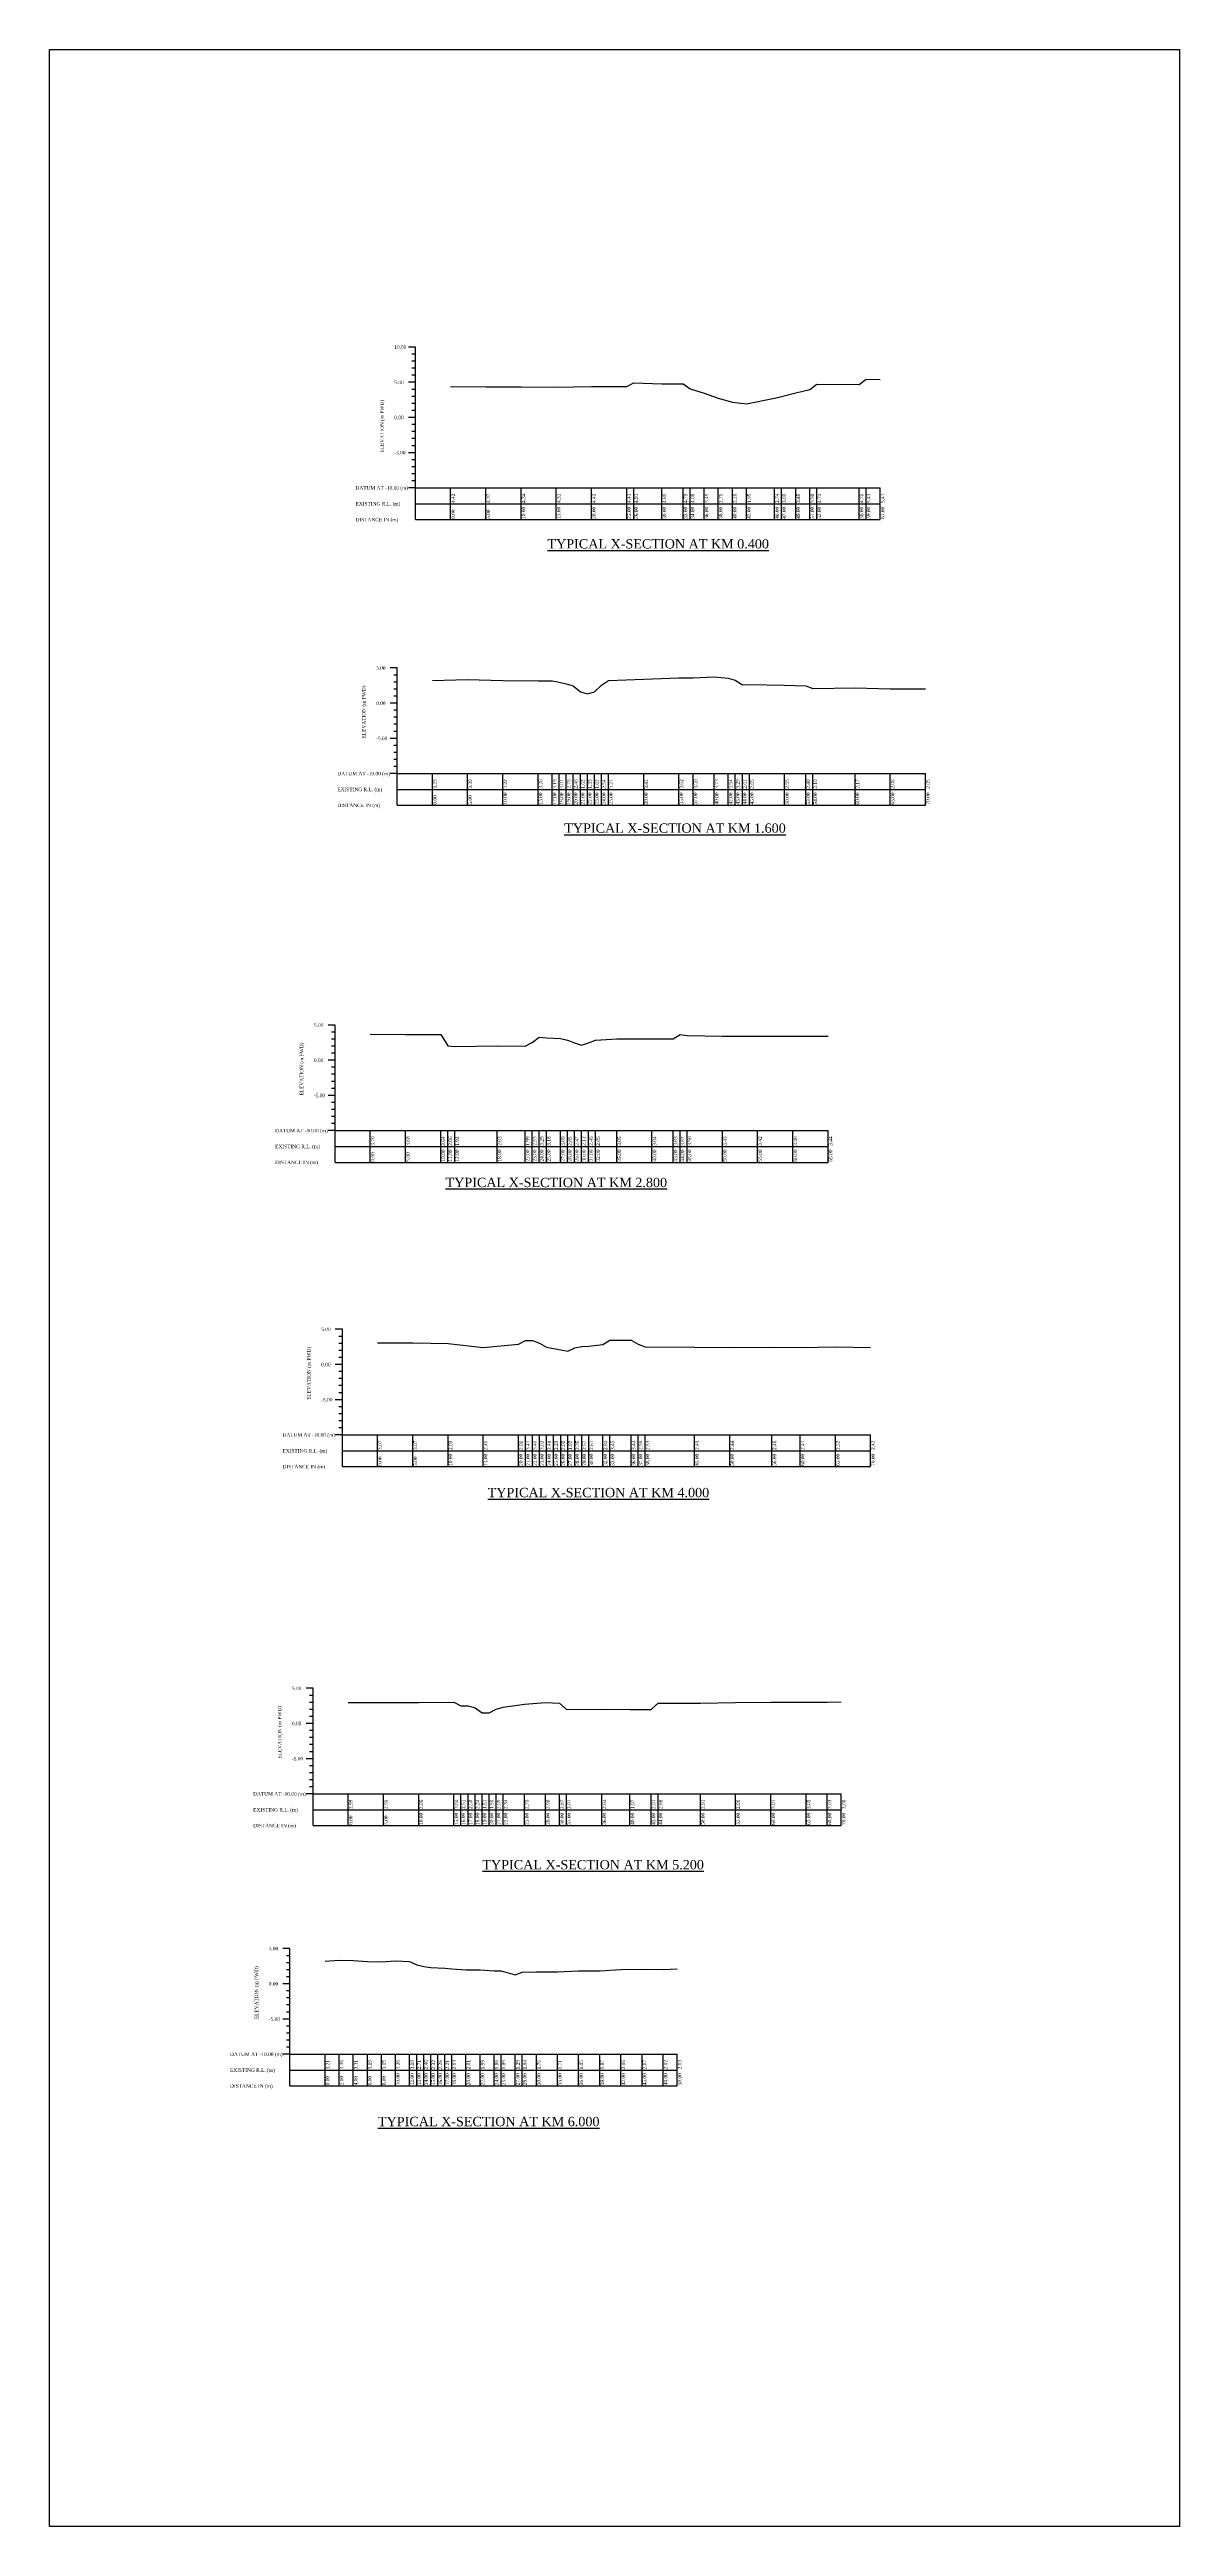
# Model space of a CAD drawing. Header units: metres. Extents: x -148477 to 168932, y -55673 to -2736.
# Drawn here: x -63017.7 to -62857.3, y -21478.9 to -21127.2 of the extents above; entities that cross this region are included whole.
import ezdxf

# ---------------------------------------------------------------- set-up
doc = ezdxf.new("R2010")
doc.units = ezdxf.units.M
doc.styles.add('liza', font='times.ttf', dxfattribs={"height": 2})
doc.styles.get("Standard").update_dxf_attribs({"font": 'times.ttf'})

msp = doc.modelspace()

# ---------------------------------------------------------------- linework, layer by layer
at = {"color": 6, "linetype": 'Continuous', "lineweight": -3, "ltscale": 0.5}
for p, q in [((-62965.7859, -21169.4219), (-62966.7859, -21169.4219)), ((-62965.7859, -21170.4219), (-62966.2859, -21170.4219)), ((-62965.7859, -21193.9219), (-62965.7859, -21169.4219)), ((-62965.7859, -21171.4219), (-62966.2859, -21171.4219)), ((-62965.7859, -21172.4219), (-62966.2859, -21172.4219)), ((-62965.7859, -21173.4219), (-62966.2859, -21173.4219)), ((-62965.7859, -21174.4219), (-62966.7859, -21174.4219)), ((-62965.7859, -21175.4219), (-62966.2859, -21175.4219)), ((-62965.7859, -21176.4219), (-62966.2859, -21176.4219)), ((-62965.7859, -21177.4219), (-62966.2859, -21177.4219)), ((-62965.7859, -21179.4219), (-62966.7859, -21179.4219)), ((-62965.7859, -21178.4219), (-62966.2859, -21178.4219)), ((-62965.7859, -21180.4219), (-62966.2859, -21180.4219)), ((-62965.7859, -21184.4219), (-62966.7859, -21184.4219)), ((-62965.7859, -21181.4219), (-62966.2859, -21181.4219)), ((-62965.7859, -21182.4219), (-62966.2859, -21182.4219)), ((-62965.7859, -21183.4219), (-62966.2859, -21183.4219)), ((-62965.7859, -21185.4219), (-62966.2859, -21185.4219)), ((-62965.7859, -21186.4219), (-62966.2859, -21186.4219)), ((-62965.7859, -21187.4219), (-62966.2859, -21187.4219)), ((-62965.7859, -21189.4219), (-62966.7859, -21189.4219)), ((-62965.7859, -21188.4219), (-62966.2859, -21188.4219)), ((-62965.7859, -21189.4219), (-62899.7859, -21189.4219)), ((-62960.7859, -21193.9219), (-62960.7859, -21189.4219)), ((-62955.7859, -21193.9219), (-62955.7859, -21189.4219)), ((-62950.7859, -21193.9219), (-62950.7859, -21189.4219)), ((-62945.7859, -21193.9219), (-62945.7859, -21189.4219)), ((-62940.7859, -21193.9219), (-62940.7859, -21189.4219)), ((-62935.7859, -21193.9219), (-62935.7859, -21189.4219)), ((-62934.7859, -21193.9219), (-62934.7859, -21189.4219)), ((-62930.7859, -21193.9219), (-62930.7859, -21189.4219)), ((-62927.7859, -21193.9219), (-62927.7859, -21189.4219)), ((-62926.7859, -21193.9219), (-62926.7859, -21189.4219)), ((-62924.7859, -21193.9219), (-62924.7859, -21189.4219)), ((-62922.7859, -21193.9219), (-62922.7859, -21189.4219)), ((-62920.7859, -21193.9219), (-62920.7859, -21189.4219)), ((-62918.7859, -21193.9219), (-62918.7859, -21189.4219)), ((-62914.7859, -21193.9219), (-62914.7859, -21189.4219)), ((-62913.7859, -21193.9219), (-62913.7859, -21189.4219)), ((-62911.7859, -21193.9219), (-62911.7859, -21189.4219)), ((-62909.7859, -21193.9219), (-62909.7859, -21189.4219)), ((-62908.7859, -21193.9219), (-62908.7859, -21189.4219)), ((-62902.7859, -21193.9219), (-62902.7859, -21189.4219)), ((-62901.7859, -21193.9219), (-62901.7859, -21189.4219)), ((-62899.7859, -21193.9219), (-62899.7859, -21189.4219)), ((-62965.7859, -21191.6719), (-62899.7859, -21191.6719)), ((-62965.7859, -21193.9219), (-62899.7859, -21193.9219)), ((-62968.3684, -21214.9967), (-62969.3684, -21214.9967)), ((-62968.3684, -21215.9967), (-62968.8684, -21215.9967)), ((-62968.3684, -21234.4967), (-62968.3684, -21214.9967)), ((-62968.3684, -21216.9967), (-62968.8684, -21216.9967)), ((-62968.3684, -21217.9967), (-62968.8684, -21217.9967)), ((-62968.3684, -21218.9967), (-62968.8684, -21218.9967)), ((-62968.3684, -21219.9967), (-62969.3684, -21219.9967)), ((-62968.3684, -21220.9967), (-62968.8684, -21220.9967)), ((-62968.3684, -21221.9967), (-62968.8684, -21221.9967)), ((-62968.3684, -21222.9967), (-62968.8684, -21222.9967)), ((-62968.3684, -21224.9967), (-62969.3684, -21224.9967)), ((-62968.3684, -21223.9967), (-62968.8684, -21223.9967)), ((-62968.3684, -21225.9967), (-62968.8684, -21225.9967)), ((-62968.3684, -21229.9967), (-62969.3684, -21229.9967)), ((-62968.3684, -21226.9967), (-62968.8684, -21226.9967)), ((-62968.3684, -21227.9967), (-62968.8684, -21227.9967)), ((-62968.3684, -21228.9967), (-62968.8684, -21228.9967)), ((-62968.3684, -21229.9967), (-62893.3684, -21229.9967)), ((-62963.3684, -21234.4967), (-62963.3684, -21229.9967)), ((-62958.3684, -21234.4967), (-62958.3684, -21229.9967)), ((-62953.3684, -21234.4967), (-62953.3684, -21229.9967)), ((-62948.3684, -21234.4967), (-62948.3684, -21229.9967)), ((-62946.3684, -21234.4967), (-62946.3684, -21229.9967)), ((-62945.3684, -21234.4967), (-62945.3684, -21229.9967)), ((-62944.3684, -21234.4967), (-62944.3684, -21229.9967)), ((-62943.3684, -21234.4967), (-62943.3684, -21229.9967)), ((-62942.3684, -21234.4967), (-62942.3684, -21229.9967)), ((-62941.3684, -21234.4967), (-62941.3684, -21229.9967)), ((-62940.3684, -21234.4967), (-62940.3684, -21229.9967)), ((-62939.3684, -21234.4967), (-62939.3684, -21229.9967)), ((-62938.3684, -21234.4967), (-62938.3684, -21229.9967)), ((-62933.3684, -21234.4967), (-62933.3684, -21229.9967)), ((-62928.3684, -21234.4967), (-62928.3684, -21229.9967)), ((-62926.3684, -21234.4967), (-62926.3684, -21229.9967)), ((-62923.3684, -21234.4967), (-62923.3684, -21229.9967)), ((-62921.3684, -21234.4967), (-62921.3684, -21229.9967)), ((-62920.3684, -21234.4967), (-62920.3684, -21229.9967)), ((-62919.3684, -21234.4967), (-62919.3684, -21229.9967)), ((-62918.3684, -21234.4967), (-62918.3684, -21229.9967)), ((-62913.3684, -21234.4967), (-62913.3684, -21229.9967)), ((-62910.3684, -21234.4967), (-62910.3684, -21229.9967)), ((-62909.3684, -21234.4967), (-62909.3684, -21229.9967)), ((-62903.3684, -21234.4967), (-62903.3684, -21229.9967)), ((-62898.3684, -21234.4967), (-62898.3684, -21229.9967)), ((-62893.3684, -21234.4967), (-62893.3684, -21229.9967)), ((-62968.3684, -21232.2467), (-62893.3684, -21232.2467)), ((-62968.3684, -21234.4967), (-62893.3684, -21234.4967)), ((-62977.1963, -21265.7063), (-62978.1963, -21265.7063)), ((-62977.1963, -21266.7063), (-62977.6963, -21266.7063)), ((-62977.1963, -21267.7063), (-62977.6963, -21267.7063)), ((-62977.1963, -21268.7063), (-62977.6963, -21268.7063)), ((-62977.1963, -21285.2063), (-62977.1963, -21265.7063)), ((-62977.1963, -21270.7063), (-62978.1963, -21270.7063)), ((-62977.1963, -21269.7063), (-62977.6963, -21269.7063)), ((-62977.1963, -21271.7063), (-62977.6963, -21271.7063)), ((-62977.1963, -21275.7063), (-62978.1963, -21275.7063)), ((-62977.1963, -21272.7063), (-62977.6963, -21272.7063)), ((-62977.1963, -21273.7063), (-62977.6963, -21273.7063)), ((-62977.1963, -21274.7063), (-62977.6963, -21274.7063)), ((-62977.1963, -21276.7063), (-62977.6963, -21276.7063)), ((-62977.1963, -21277.7063), (-62977.6963, -21277.7063)), ((-62977.1963, -21278.7063), (-62977.6963, -21278.7063)), ((-62977.1963, -21280.7063), (-62978.1963, -21280.7063)), ((-62977.1963, -21279.7063), (-62977.6963, -21279.7063)), ((-62977.1963, -21280.7063), (-62907.1963, -21280.7063)), ((-62977.1963, -21282.9563), (-62907.1963, -21282.9563)), ((-62972.1963, -21285.2063), (-62972.1963, -21280.7063)), ((-62967.1963, -21285.2063), (-62967.1963, -21280.7063)), ((-62962.1963, -21285.2063), (-62962.1963, -21280.7063)), ((-62961.1963, -21285.2063), (-62961.1963, -21280.7063)), ((-62960.1963, -21285.2063), (-62960.1963, -21280.7063)), ((-62954.1963, -21285.2063), (-62954.1963, -21280.7063)), ((-62950.1963, -21285.2063), (-62950.1963, -21280.7063)), ((-62949.1963, -21285.2063), (-62949.1963, -21280.7063)), ((-62948.1963, -21285.2063), (-62948.1963, -21280.7063)), ((-62947.1963, -21285.2063), (-62947.1963, -21280.7063)), ((-62945.1963, -21285.2063), (-62945.1963, -21280.7063)), ((-62944.1963, -21285.2063), (-62944.1963, -21280.7063)), ((-62943.1963, -21285.2063), (-62943.1963, -21280.7063)), ((-62942.1963, -21285.2063), (-62942.1963, -21280.7063)), ((-62941.1963, -21285.2063), (-62941.1963, -21280.7063)), ((-62940.1963, -21285.2063), (-62940.1963, -21280.7063)), ((-62937.1963, -21285.2063), (-62937.1963, -21280.7063)), ((-62932.1963, -21285.2063), (-62932.1963, -21280.7063)), ((-62929.1963, -21285.2063), (-62929.1963, -21280.7063)), ((-62928.1963, -21285.2063), (-62928.1963, -21280.7063)), ((-62927.1963, -21285.2063), (-62927.1963, -21280.7063)), ((-62922.1963, -21285.2063), (-62922.1963, -21280.7063)), ((-62917.1963, -21285.2063), (-62917.1963, -21280.7063)), ((-62912.1963, -21285.2063), (-62912.1963, -21280.7063)), ((-62907.1963, -21285.2063), (-62907.1963, -21280.7063)), ((-62977.1963, -21285.2063), (-62907.1963, -21285.2063)), ((-62976.1593, -21308.9215), (-62977.1593, -21308.9215)), ((-62976.1593, -21309.9215), (-62976.6593, -21309.9215)), ((-62976.1593, -21310.9215), (-62976.6593, -21310.9215)), ((-62976.1593, -21328.4215), (-62976.1593, -21308.9215)), ((-62976.1593, -21313.9215), (-62977.1593, -21313.9215)), ((-62976.1593, -21311.9215), (-62976.6593, -21311.9215)), ((-62976.1593, -21312.9215), (-62976.6593, -21312.9215)), ((-62976.1593, -21314.9215), (-62976.6593, -21314.9215)), ((-62976.1593, -21315.9215), (-62976.6593, -21315.9215)), ((-62976.1593, -21316.9215), (-62976.6593, -21316.9215)), ((-62976.1593, -21317.9215), (-62976.6593, -21317.9215)), ((-62976.1593, -21318.9215), (-62977.1593, -21318.9215)), ((-62976.1593, -21319.9215), (-62976.6593, -21319.9215)), ((-62976.1593, -21320.9215), (-62976.6593, -21320.9215)), ((-62976.1593, -21323.9215), (-62977.1593, -21323.9215)), ((-62976.1593, -21321.9215), (-62976.6593, -21321.9215)), ((-62976.1593, -21322.9215), (-62976.6593, -21322.9215)), ((-62976.1593, -21323.9215), (-62901.1593, -21323.9215)), ((-62971.1593, -21328.4215), (-62971.1593, -21323.9215)), ((-62966.1593, -21328.4215), (-62966.1593, -21323.9215)), ((-62961.1593, -21328.4215), (-62961.1593, -21323.9215)), ((-62956.1593, -21328.4215), (-62956.1593, -21323.9215)), ((-62951.1593, -21328.4215), (-62951.1593, -21323.9215)), ((-62950.1593, -21328.4215), (-62950.1593, -21323.9215)), ((-62949.1593, -21328.4215), (-62949.1593, -21323.9215)), ((-62948.1593, -21328.4215), (-62948.1593, -21323.9215)), ((-62947.1593, -21328.4215), (-62947.1593, -21323.9215)), ((-62946.1593, -21328.4215), (-62946.1593, -21323.9215)), ((-62945.1593, -21328.4215), (-62945.1593, -21323.9215)), ((-62944.1593, -21328.4215), (-62944.1593, -21323.9215)), ((-62943.1593, -21328.4215), (-62943.1593, -21323.9215)), ((-62942.1593, -21328.4215), (-62942.1593, -21323.9215)), ((-62941.1593, -21328.4215), (-62941.1593, -21323.9215)), ((-62939.1593, -21328.4215), (-62939.1593, -21323.9215)), ((-62938.1593, -21328.4215), (-62938.1593, -21323.9215)), ((-62935.1593, -21328.4215), (-62935.1593, -21323.9215)), ((-62934.1593, -21328.4215), (-62934.1593, -21323.9215)), ((-62933.1593, -21328.4215), (-62933.1593, -21323.9215)), ((-62926.1593, -21328.4215), (-62926.1593, -21323.9215)), ((-62921.1593, -21328.4215), (-62921.1593, -21323.9215)), ((-62915.1593, -21328.4215), (-62915.1593, -21323.9215)), ((-62911.1593, -21328.4215), (-62911.1593, -21323.9215)), ((-62906.1593, -21328.4215), (-62906.1593, -21323.9215)), ((-62901.1593, -21328.4215), (-62901.1593, -21323.9215)), ((-62976.1593, -21326.1715), (-62901.1593, -21326.1715)), ((-62976.1593, -21328.4215), (-62901.1593, -21328.4215)), ((-62980.3196, -21359.9081), (-62981.3196, -21359.9081)), ((-62980.3196, -21379.4081), (-62980.3196, -21359.9081)), ((-62980.3196, -21360.9081), (-62980.8196, -21360.9081)), ((-62980.3196, -21361.9081), (-62980.8196, -21361.9081)), ((-62980.3196, -21362.9081), (-62980.8196, -21362.9081)), ((-62980.3196, -21363.9081), (-62980.8196, -21363.9081)), ((-62980.3196, -21364.9081), (-62981.3196, -21364.9081)), ((-62980.3196, -21365.9081), (-62980.8196, -21365.9081)), ((-62980.3196, -21366.9081), (-62980.8196, -21366.9081)), ((-62980.3196, -21369.9081), (-62981.3196, -21369.9081)), ((-62980.3196, -21367.9081), (-62980.8196, -21367.9081)), ((-62980.3196, -21368.9081), (-62980.8196, -21368.9081)), ((-62980.3196, -21370.9081), (-62980.8196, -21370.9081)), ((-62980.3196, -21371.9081), (-62980.8196, -21371.9081)), ((-62980.3196, -21372.9081), (-62980.8196, -21372.9081)), ((-62980.3196, -21373.9081), (-62980.8196, -21373.9081)), ((-62980.3196, -21374.9081), (-62981.3196, -21374.9081)), ((-62980.3196, -21374.9081), (-62905.3196, -21374.9081)), ((-62980.3196, -21377.1581), (-62905.3196, -21377.1581)), ((-62975.3196, -21379.4081), (-62975.3196, -21374.9081)), ((-62970.3196, -21379.4081), (-62970.3196, -21374.9081)), ((-62965.3196, -21379.4081), (-62965.3196, -21374.9081)), ((-62960.3196, -21379.4081), (-62960.3196, -21374.9081)), ((-62959.3196, -21379.4081), (-62959.3196, -21374.9081)), ((-62958.3196, -21379.4081), (-62958.3196, -21374.9081)), ((-62957.3196, -21379.4081), (-62957.3196, -21374.9081)), ((-62956.3196, -21379.4081), (-62956.3196, -21374.9081)), ((-62955.3196, -21379.4081), (-62955.3196, -21374.9081)), ((-62954.3196, -21379.4081), (-62954.3196, -21374.9081)), ((-62953.3196, -21379.4081), (-62953.3196, -21374.9081)), ((-62950.3196, -21379.4081), (-62950.3196, -21374.9081)), ((-62947.3196, -21379.4081), (-62947.3196, -21374.9081)), ((-62945.3196, -21379.4081), (-62945.3196, -21374.9081)), ((-62944.3196, -21379.4081), (-62944.3196, -21374.9081)), ((-62939.3196, -21379.4081), (-62939.3196, -21374.9081)), ((-62935.3196, -21379.4081), (-62935.3196, -21374.9081)), ((-62932.3196, -21379.4081), (-62932.3196, -21374.9081)), ((-62931.3196, -21379.4081), (-62931.3196, -21374.9081)), ((-62925.3196, -21379.4081), (-62925.3196, -21374.9081)), ((-62920.3196, -21379.4081), (-62920.3196, -21374.9081)), ((-62915.3196, -21379.4081), (-62915.3196, -21374.9081)), ((-62910.3196, -21379.4081), (-62910.3196, -21374.9081)), ((-62907.3196, -21379.4081), (-62907.3196, -21374.9081)), ((-62905.3196, -21379.4081), (-62905.3196, -21374.9081)), ((-62980.3196, -21379.4081), (-62905.3196, -21379.4081)), ((-62983.6073, -21396.8855), (-62984.6073, -21396.8855)), ((-62983.6073, -21397.8855), (-62984.1073, -21397.8855)), ((-62983.6073, -21398.8855), (-62984.1073, -21398.8855)), ((-62983.6073, -21416.3855), (-62983.6073, -21396.8855)), ((-62983.6073, -21401.8855), (-62984.6073, -21401.8855)), ((-62983.6073, -21399.8855), (-62984.1073, -21399.8855)), ((-62983.6073, -21400.8855), (-62984.1073, -21400.8855)), ((-62983.6073, -21402.8855), (-62984.1073, -21402.8855)), ((-62983.6073, -21403.8855), (-62984.1073, -21403.8855)), ((-62983.6073, -21404.8855), (-62984.1073, -21404.8855)), ((-62983.6073, -21405.8855), (-62984.1073, -21405.8855)), ((-62983.6073, -21406.8855), (-62984.6073, -21406.8855)), ((-62983.6073, -21407.8855), (-62984.1073, -21407.8855)), ((-62983.6073, -21408.8855), (-62984.1073, -21408.8855)), ((-62983.6073, -21411.8855), (-62984.6073, -21411.8855)), ((-62983.6073, -21409.8855), (-62984.1073, -21409.8855)), ((-62983.6073, -21410.8855), (-62984.1073, -21410.8855)), ((-62983.6073, -21411.8855), (-62928.6073, -21411.8855)), ((-62978.6073, -21416.3855), (-62978.6073, -21411.8855)), ((-62976.6073, -21416.3855), (-62976.6073, -21411.8855)), ((-62974.6073, -21416.3855), (-62974.6073, -21411.8855)), ((-62972.6073, -21416.3855), (-62972.6073, -21411.8855)), ((-62970.6073, -21416.3855), (-62970.6073, -21411.8855)), ((-62968.6073, -21416.3855), (-62968.6073, -21411.8855)), ((-62966.6073, -21416.3855), (-62966.6073, -21411.8855)), ((-62965.6073, -21416.3855), (-62965.6073, -21411.8855)), ((-62964.6073, -21416.3855), (-62964.6073, -21411.8855)), ((-62963.6073, -21416.3855), (-62963.6073, -21411.8855)), ((-62962.6073, -21416.3855), (-62962.6073, -21411.8855)), ((-62961.6073, -21416.3855), (-62961.6073, -21411.8855)), ((-62960.6073, -21416.3855), (-62960.6073, -21411.8855)), ((-62958.6073, -21416.3855), (-62958.6073, -21411.8855)), ((-62956.6073, -21416.3855), (-62956.6073, -21411.8855)), ((-62954.6073, -21416.3855), (-62954.6073, -21411.8855)), ((-62953.6073, -21416.3855), (-62953.6073, -21411.8855)), ((-62951.6073, -21416.3855), (-62951.6073, -21411.8855)), ((-62950.6073, -21416.3855), (-62950.6073, -21411.8855)), ((-62948.6073, -21416.3855), (-62948.6073, -21411.8855)), ((-62945.6073, -21416.3855), (-62945.6073, -21411.8855)), ((-62942.6073, -21416.3855), (-62942.6073, -21411.8855)), ((-62939.6073, -21416.3855), (-62939.6073, -21411.8855)), ((-62936.6073, -21416.3855), (-62936.6073, -21411.8855)), ((-62933.6073, -21416.3855), (-62933.6073, -21411.8855)), ((-62930.6073, -21416.3855), (-62930.6073, -21411.8855)), ((-62928.6073, -21416.3855), (-62928.6073, -21411.8855)), ((-62983.6073, -21414.1355), (-62928.6073, -21414.1355)), ((-62983.6073, -21416.3855), (-62928.6073, -21416.3855))]:
    msp.add_line(p, q, dxfattribs=at)
msp.add_lwpolyline([(-63017.7308, -21127.1609), (-62857.3084, -21127.1609), (-62857.3084, -21478.9473), (-63017.7308, -21478.9473)], close=True, dxfattribs=at)
for points in [[(-62960.7859, -21175.0029), (-62955.7859, -21175.0529), (-62950.7859, -21175.0829), (-62945.7859, -21175.1129), (-62940.7859, -21175.0029), (-62935.7859, -21175.0129), (-62934.7859, -21174.5129), (-62930.7859, -21174.6229), (-62927.7859, -21174.6329), (-62926.7859, -21175.3429), (-62924.7859, -21175.9729), (-62922.7859, -21176.6729), (-62920.7859, -21177.2629), (-62918.7859, -21177.4729), (-62914.7859, -21176.6829), (-62913.7859, -21176.4229), (-62911.7859, -21175.9329), (-62909.7859, -21175.4429), (-62908.7859, -21174.6829), (-62902.7859, -21174.7229), (-62901.7859, -21173.9929), (-62899.7859, -21174.0129)], [(-62963.3684, -21216.7697), (-62958.3684, -21216.6097), (-62953.3684, -21216.7797), (-62948.3684, -21216.7997), (-62946.3684, -21216.8097), (-62945.3684, -21216.9897), (-62944.3684, -21217.2497), (-62943.3684, -21217.5397), (-62942.3684, -21218.3797), (-62941.3684, -21218.6697), (-62940.3684, -21218.3797), (-62939.3684, -21217.4597), (-62938.3684, -21216.7847), (-62933.3684, -21216.5897), (-62928.3684, -21216.3797), (-62926.3684, -21216.4097), (-62923.3684, -21216.2697), (-62921.3684, -21216.4597), (-62920.3684, -21216.7097), (-62919.3684, -21217.3897), (-62918.3684, -21217.3497), (-62913.3684, -21217.4497), (-62910.3684, -21217.5097), (-62909.3684, -21217.8997), (-62903.3684, -21217.8297), (-62898.3684, -21217.9347), (-62893.3684, -21217.9417)], [(-62972.1963, -21267.0073), (-62967.1963, -21267.0273), (-62962.1963, -21267.0673), (-62961.1963, -21268.6473), (-62960.1963, -21268.7673), (-62954.1963, -21268.6773), (-62950.1963, -21268.7173), (-62949.1963, -21268.1773), (-62948.1963, -21267.4143), (-62947.1963, -21267.5243), (-62945.1963, -21267.6173), (-62944.1963, -21267.8573), (-62943.1963, -21268.2373), (-62942.1963, -21268.5873), (-62941.1963, -21268.2473), (-62940.1963, -21267.8573), (-62937.1963, -21267.6573), (-62932.1963, -21267.6673), (-62929.1963, -21267.6773), (-62928.1963, -21267.0373), (-62927.1963, -21267.2073), (-62922.1963, -21267.2773), (-62917.1963, -21267.2883), (-62912.1963, -21267.3073), (-62907.1963, -21267.2673)], [(-62971.1593, -21310.8485), (-62966.1593, -21310.8545), (-62961.1593, -21310.9345), (-62956.1593, -21311.5225), (-62951.1593, -21311.0245), (-62950.1593, -21310.5145), (-62949.1593, -21310.5245), (-62948.1593, -21310.9045), (-62947.1593, -21311.4445), (-62946.1593, -21311.6345), (-62945.1593, -21311.8345), (-62944.1593, -21312.0045), (-62943.1593, -21311.5745), (-62942.1593, -21311.3545), (-62941.1593, -21311.3145), (-62939.1593, -21311.0845), (-62938.1593, -21310.4745), (-62935.1593, -21310.4845), (-62934.1593, -21311.0245), (-62933.1593, -21311.3945), (-62926.1593, -21311.4345), (-62921.1593, -21311.4845), (-62915.1593, -21311.4575), (-62911.1593, -21311.5145), (-62906.1593, -21311.4045), (-62901.1593, -21311.5045)], [(-62975.3196, -21361.9171), (-62970.3196, -21361.9221), (-62965.3196, -21361.9471), (-62960.3196, -21361.8671), (-62959.3196, -21362.3971), (-62958.3196, -21362.4071), (-62957.3196, -21362.6671), (-62956.3196, -21363.3971), (-62955.3196, -21363.4071), (-62954.3196, -21362.8571), (-62953.3196, -21362.5671), (-62950.3196, -21362.1471), (-62947.3196, -21361.9471), (-62945.3196, -21362.0371), (-62944.3196, -21362.8971), (-62939.3196, -21362.8671), (-62935.3196, -21362.9371), (-62932.3196, -21362.8971), (-62931.3196, -21362.0271), (-62925.3196, -21361.9971), (-62920.3196, -21361.9471), (-62915.3196, -21361.8971), (-62910.3196, -21361.8571), (-62907.3196, -21361.8771), (-62905.3196, -21361.8471)], [(-62978.6073, -21398.6755), (-62976.6073, -21398.5255), (-62974.6073, -21398.5755), (-62972.6073, -21398.6955), (-62970.6073, -21398.7355), (-62968.6073, -21398.6255), (-62966.6073, -21398.7055), (-62965.6073, -21399.1755), (-62964.6073, -21399.4265), (-62963.6073, -21399.5665), (-62962.6073, -21399.6255), (-62961.6073, -21399.6755), (-62960.6073, -21399.7555), (-62958.6073, -21399.8755), (-62956.6073, -21399.8955), (-62954.6073, -21400.0255), (-62953.6073, -21400.0355), (-62951.6073, -21400.5955), (-62950.6073, -21400.2455), (-62948.6073, -21400.1855), (-62945.6073, -21400.1755), (-62942.6073, -21400.0355), (-62939.6073, -21400.0165), (-62936.6073, -21399.8255), (-62933.6073, -21399.8155), (-62930.6073, -21399.8655), (-62928.6073, -21399.7555)]]:
    msp.add_lwpolyline(points, dxfattribs=at)

# ---------------------------------------------------------------- texts
at = {"color": 6, "linetype": 'Continuous', "lineweight": -3, "ltscale": 0.5, "char_height": 0.5, "attachment_point": 1, "style": 'liza'}
for s, insert, width in [('10.00', (-62968.7859, -21169.1719), 2), ('5.00', (-62968.7859, -21174.1719), 2), ('0.00', (-62968.7859, -21179.1719), 2), ('-5.00', (-62968.7859, -21184.1719), 2), ('DATUM AT -10.00 (m)', (-62974.2859, -21189.1719), 7.5), ('EXISTING R.L. (m)', (-62974.2859, -21191.4219), 7.5), ('DISTANCE IN (m)', (-62974.2859, -21193.6719), 7.5), ('5.00', (-62971.3684, -21214.7467), 2), ('0.00', (-62971.3684, -21219.7467), 2), ('-5.00', (-62971.3684, -21224.7467), 2), ('DATUM AT -10.00 (m)', (-62976.8684, -21229.7467), 7.5), ('EXISTING R.L. (m)', (-62976.8684, -21231.9967), 7.5), ('DISTANCE IN (m)', (-62976.8684, -21234.2467), 7.5), ('5.00', (-62980.1963, -21265.4563), 2), ('0.00', (-62980.1963, -21270.4563), 2), ('-5.00', (-62980.1963, -21275.4563), 2), ('DATUM AT -10.00 (m)', (-62985.6963, -21280.4563), 7.5), ('EXISTING R.L. (m)', (-62985.6963, -21282.7063), 7.5), ('DISTANCE IN (m)', (-62985.6963, -21284.9563), 7.5), ('5.00', (-62979.1593, -21308.6715), 2), ('0.00', (-62979.1593, -21313.6715), 2), ('-5.00', (-62979.1593, -21318.6715), 2), ('DATUM AT -10.00 (m)', (-62984.6593, -21323.6715), 7.5), ('EXISTING R.L. (m)', (-62984.6593, -21325.9215), 7.5), ('DISTANCE IN (m)', (-62984.6593, -21328.1715), 7.5), ('5.00', (-62983.3196, -21359.6581), 2), ('0.00', (-62983.3196, -21364.6581), 2), ('-5.00', (-62983.3196, -21369.6581), 2), ('DATUM AT -10.00 (m)', (-62988.8196, -21374.6581), 7.5), ('EXISTING R.L. (m)', (-62988.8196, -21376.9081), 7.5), ('DISTANCE IN (m)', (-62988.8196, -21379.1581), 7.5), ('5.00', (-62986.6073, -21396.6355), 2), ('0.00', (-62986.6073, -21401.6355), 2), ('-5.00', (-62986.6073, -21406.6355), 2), ('DATUM AT -10.00 (m)', (-62992.1073, -21411.6355), 7.5), ('EXISTING R.L. (m)', (-62992.1073, -21413.8855), 7.5), ('DISTANCE IN (m)', (-62992.1073, -21416.1355), 7.5)]:
    msp.add_mtext(s, dxfattribs=dict(at, insert=insert, width=width))
at = {"color": 6, "linetype": 'Continuous', "lineweight": -3, "ltscale": 0.5, "char_height": 0.5, "attachment_point": 1, "rotation": 90, "style": 'liza'}
for s, insert, width in [('ELEVATION (m PWD)', (-62970.7859, -21184.4219), 10), ('4.42', (-62960.6859, -21191.5719), 2.15), ('4.37', (-62955.6859, -21191.5719), 2.15), ('4.34', (-62950.6859, -21191.5719), 2.15), ('4.31', (-62945.6859, -21191.5719), 2.15), ('4.42', (-62940.6859, -21191.5719), 2.15), ('4.41', (-62935.6859, -21191.5719), 2.15), ('4.91', (-62934.6859, -21191.5719), 2.15), ('4.80', (-62930.6859, -21191.5719), 2.15), ('4.79', (-62927.6859, -21191.5719), 2.15), ('4.08', (-62926.6859, -21191.5719), 2.15), ('3.45', (-62924.6859, -21191.5719), 2.15), ('2.75', (-62922.6859, -21191.5719), 2.15), ('2.16', (-62920.6859, -21191.5719), 2.15), ('1.95', (-62918.6859, -21191.5719), 2.15), ('2.74', (-62914.6859, -21191.5719), 2.15), ('3.00', (-62913.6859, -21191.5719), 2.15), ('3.49', (-62911.6859, -21191.5719), 2.15), ('3.98', (-62909.6859, -21191.5719), 2.15), ('4.74', (-62908.6859, -21191.5719), 2.15), ('4.70', (-62902.6859, -21191.5719), 2.15), ('5.43', (-62901.6859, -21191.5719), 2.15), ('5.41', (-62899.6859, -21191.5719), 2.15), ('0.00', (-62960.6859, -21193.8219), 2.15), ('5.00', (-62955.6859, -21193.8219), 2.15), ('10.00', (-62950.6859, -21193.8219), 2.15), ('15.00', (-62945.6859, -21193.8219), 2.15), ('20.00', (-62940.6859, -21193.8219), 2.15), ('25.00', (-62935.6859, -21193.8219), 2.15), ('26.00', (-62934.6859, -21193.8219), 2.15), ('30.00', (-62930.6859, -21193.8219), 2.15), ('33.00', (-62927.6859, -21193.8219), 2.15), ('34.00', (-62926.6859, -21193.8219), 2.15), ('36.00', (-62924.6859, -21193.8219), 2.15), ('38.00', (-62922.6859, -21193.8219), 2.15), ('40.00', (-62920.6859, -21193.8219), 2.15), ('42.00', (-62918.6859, -21193.8219), 2.15), ('46.00', (-62914.6859, -21193.8219), 2.15), ('47.00', (-62913.6859, -21193.8219), 2.15), ('49.00', (-62911.6859, -21193.8219), 2.15), ('51.00', (-62909.6859, -21193.8219), 2.15), ('52.00', (-62908.6859, -21193.8219), 2.15), ('58.00', (-62902.6859, -21193.8219), 2.15), ('59.00', (-62901.6859, -21193.8219), 2.15), ('61.00', (-62899.6859, -21193.8219), 2.15), ('ELEVATION (m PWD)', (-62973.3684, -21224.9967), 10), ('0.00', (-62963.2684, -21234.3967), 2.15), ('3.23', (-62963.2684, -21232.1467), 2.15), ('5.00', (-62958.2684, -21234.3967), 2.15), ('3.39', (-62958.2684, -21232.1467), 2.15), ('10.00', (-62953.2684, -21234.3967), 2.15), ('3.22', (-62953.2684, -21232.1467), 2.15), ('3.20', (-62948.2684, -21232.1467), 2.15), ('15.00', (-62948.2684, -21234.3967), 2.15), ('17.00', (-62946.2684, -21234.3967), 2.15), ('3.19', (-62946.2684, -21232.1467), 2.15), ('3.01', (-62945.2684, -21232.1467), 2.15), ('18.00', (-62945.2684, -21234.3967), 2.15), ('19.00', (-62944.2684, -21234.3967), 2.15), ('2.75', (-62944.2684, -21232.1467), 2.15), ('20.00', (-62943.2684, -21234.3967), 2.15), ('2.46', (-62943.2684, -21232.1467), 2.15), ('21.00', (-62942.2684, -21234.3967), 2.15), ('1.62', (-62942.2684, -21232.1467), 2.15), ('22.00', (-62941.2684, -21234.3967), 2.15), ('1.33', (-62941.2684, -21232.1467), 2.15), ('23.00', (-62940.2684, -21234.3967), 2.15), ('1.62', (-62940.2684, -21232.1467), 2.15), ('24.00', (-62939.2684, -21234.3967), 2.15), ('2.54', (-62939.2684, -21232.1467), 2.15), ('25.00', (-62938.2684, -21234.3967), 2.15), ('3.21', (-62938.2684, -21232.1467), 2.15), ('30.00', (-62933.2684, -21234.3967), 2.15), ('3.41', (-62933.2684, -21232.1467), 2.15), ('35.00', (-62928.2684, -21234.3967), 2.15), ('3.62', (-62928.2684, -21232.1467), 2.15), ('37.00', (-62926.2684, -21234.3967), 2.15), ('3.59', (-62926.2684, -21232.1467), 2.15), ('40.00', (-62923.2684, -21234.3967), 2.15), ('3.73', (-62923.2684, -21232.1467), 2.15), ('42.00', (-62921.2684, -21234.3967), 2.15), ('3.54', (-62921.2684, -21232.1467), 2.15), ('43.00', (-62920.2684, -21234.3967), 2.15), ('3.29', (-62920.2684, -21232.1467), 2.15), ('44.00', (-62919.2684, -21234.3967), 2.15), ('2.61', (-62919.2684, -21232.1467), 2.15), ('45.00', (-62918.2684, -21234.3967), 2.15), ('2.65', (-62918.2684, -21232.1467), 2.15), ('50.00', (-62913.2684, -21234.3967), 2.15), ('2.55', (-62913.2684, -21232.1467), 2.15), ('53.00', (-62910.2684, -21234.3967), 2.15), ('2.49', (-62910.2684, -21232.1467), 2.15), ('2.10', (-62909.2684, -21232.1467), 2.15), ('54.00', (-62909.2684, -21234.3967), 2.15), ('60.00', (-62903.2684, -21234.3967), 2.15), ('2.17', (-62903.2684, -21232.1467), 2.15), ('2.06', (-62898.2684, -21232.1467), 2.15), ('65.00', (-62898.2684, -21234.3967), 2.15), ('2.05', (-62893.2684, -21232.1467), 2.15), ('70.00', (-62893.2684, -21234.3967), 2.15), ('ELEVATION (m PWD)', (-62982.1963, -21275.7063), 10), ('3.70', (-62972.0963, -21282.8563), 2.15), ('3.68', (-62967.0963, -21282.8563), 2.15), ('3.64', (-62962.0963, -21282.8563), 2.15), ('2.06', (-62961.0963, -21282.8563), 2.15), ('1.94', (-62960.0963, -21282.8563), 2.15), ('2.03', (-62954.0963, -21282.8563), 2.15), ('1.99', (-62950.0963, -21282.8563), 2.15), ('2.53', (-62949.0963, -21282.8563), 2.15), ('3.29', (-62948.0963, -21282.8563), 2.15), ('3.18', (-62947.0963, -21282.8563), 2.15), ('3.09', (-62945.0963, -21282.8563), 2.15), ('2.85', (-62944.0963, -21282.8563), 2.15), ('2.47', (-62943.0963, -21282.8563), 2.15), ('2.12', (-62942.0963, -21282.8563), 2.15), ('2.46', (-62941.0963, -21282.8563), 2.15), ('2.85', (-62940.0963, -21282.8563), 2.15), ('3.05', (-62937.0963, -21282.8563), 2.15), ('3.04', (-62932.0963, -21282.8563), 2.15), ('3.03', (-62929.0963, -21282.8563), 2.15), ('3.67', (-62928.0963, -21282.8563), 2.15), ('3.50', (-62927.0963, -21282.8563), 2.15), ('3.43', (-62922.0963, -21282.8563), 2.15), ('3.42', (-62917.0963, -21282.8563), 2.15), ('3.40', (-62912.0963, -21282.8563), 2.15), ('3.44', (-62907.0963, -21282.8563), 2.15), ('0.00', (-62972.0963, -21285.1063), 2.15), ('5.00', (-62967.0963, -21285.1063), 2.15), ('10.00', (-62962.0963, -21285.1063), 2.15), ('11.00', (-62961.0963, -21285.1063), 2.15), ('12.00', (-62960.0963, -21285.1063), 2.15), ('18.00', (-62954.0963, -21285.1063), 2.15), ('22.00', (-62950.0963, -21285.1063), 2.15), ('23.00', (-62949.0963, -21285.1063), 2.15), ('24.00', (-62948.0963, -21285.1063), 2.15), ('25.00', (-62947.0963, -21285.1063), 2.15), ('27.00', (-62945.0963, -21285.1063), 2.15), ('28.00', (-62944.0963, -21285.1063), 2.15), ('29.00', (-62943.0963, -21285.1063), 2.15), ('30.00', (-62942.0963, -21285.1063), 2.15), ('31.00', (-62941.0963, -21285.1063), 2.15), ('32.00', (-62940.0963, -21285.1063), 2.15), ('35.00', (-62937.0963, -21285.1063), 2.15), ('40.00', (-62932.0963, -21285.1063), 2.15), ('43.00', (-62929.0963, -21285.1063), 2.15), ('44.00', (-62928.0963, -21285.1063), 2.15), ('45.00', (-62927.0963, -21285.1063), 2.15), ('50.00', (-62922.0963, -21285.1063), 2.15), ('55.00', (-62917.0963, -21285.1063), 2.15), ('60.00', (-62912.0963, -21285.1063), 2.15), ('65.00', (-62907.0963, -21285.1063), 2.15), ('ELEVATION (m PWD)', (-62981.1593, -21318.9215), 10), ('3.07', (-62971.0593, -21326.0715), 2.15), ('3.07', (-62966.0593, -21326.0715), 2.15), ('2.99', (-62961.0593, -21326.0715), 2.15), ('2.40', (-62956.0593, -21326.0715), 2.15), ('2.90', (-62951.0593, -21326.0715), 2.15), ('3.41', (-62950.0593, -21326.0715), 2.15), ('3.40', (-62949.0593, -21326.0715), 2.15), ('3.02', (-62948.0593, -21326.0715), 2.15), ('2.48', (-62947.0593, -21326.0715), 2.15), ('2.29', (-62946.0593, -21326.0715), 2.15), ('2.09', (-62945.0593, -21326.0715), 2.15), ('1.92', (-62944.0593, -21326.0715), 2.15), ('2.35', (-62943.0593, -21326.0715), 2.15), ('2.57', (-62942.0593, -21326.0715), 2.15), ('2.61', (-62941.0593, -21326.0715), 2.15), ('2.84', (-62939.0593, -21326.0715), 2.15), ('3.45', (-62938.0593, -21326.0715), 2.15), ('3.44', (-62935.0593, -21326.0715), 2.15), ('2.90', (-62934.0593, -21326.0715), 2.15), ('2.53', (-62933.0593, -21326.0715), 2.15), ('2.49', (-62926.0593, -21326.0715), 2.15), ('2.44', (-62921.0593, -21326.0715), 2.15), ('2.46', (-62915.0593, -21326.0715), 2.15), ('2.41', (-62911.0593, -21326.0715), 2.15), ('2.52', (-62906.0593, -21326.0715), 2.15), ('2.42', (-62901.0593, -21326.0715), 2.15), ('0.00', (-62971.0593, -21328.3215), 2.15), ('5.00', (-62966.0593, -21328.3215), 2.15), ('10.00', (-62961.0593, -21328.3215), 2.15), ('15.00', (-62956.0593, -21328.3215), 2.15), ('20.00', (-62951.0593, -21328.3215), 2.15), ('21.00', (-62950.0593, -21328.3215), 2.15), ('22.00', (-62949.0593, -21328.3215), 2.15), ('23.00', (-62948.0593, -21328.3215), 2.15), ('24.00', (-62947.0593, -21328.3215), 2.15), ('25.00', (-62946.0593, -21328.3215), 2.15), ('26.00', (-62945.0593, -21328.3215), 2.15), ('27.00', (-62944.0593, -21328.3215), 2.15), ('28.00', (-62943.0593, -21328.3215), 2.15), ('29.00', (-62942.0593, -21328.3215), 2.15), ('30.00', (-62941.0593, -21328.3215), 2.15), ('32.00', (-62939.0593, -21328.3215), 2.15), ('33.00', (-62938.0593, -21328.3215), 2.15), ('36.00', (-62935.0593, -21328.3215), 2.15), ('37.00', (-62934.0593, -21328.3215), 2.15), ('38.00', (-62933.0593, -21328.3215), 2.15), ('45.00', (-62926.0593, -21328.3215), 2.15), ('50.00', (-62921.0593, -21328.3215), 2.15), ('56.00', (-62915.0593, -21328.3215), 2.15), ('60.00', (-62911.0593, -21328.3215), 2.15), ('65.00', (-62906.0593, -21328.3215), 2.15), ('70.00', (-62901.0593, -21328.3215), 2.15), ('ELEVATION (m PWD)', (-62985.3196, -21369.9081), 10), ('0.00', (-62975.2196, -21379.3081), 2.15), ('2.99', (-62975.2196, -21377.0581), 2.15), ('5.00', (-62970.2196, -21379.3081), 2.15), ('2.99', (-62970.2196, -21377.0581), 2.15), ('10.00', (-62965.2196, -21379.3081), 2.15), ('2.96', (-62965.2196, -21377.0581), 2.15), ('3.04', (-62960.2196, -21377.0581), 2.15), ('15.00', (-62960.2196, -21379.3081), 2.15), ('16.00', (-62959.2196, -21379.3081), 2.15), ('2.51', (-62959.2196, -21377.0581), 2.15), ('2.50', (-62958.2196, -21377.0581), 2.15), ('17.00', (-62958.2196, -21379.3081), 2.15), ('18.00', (-62957.2196, -21379.3081), 2.15), ('2.24', (-62957.2196, -21377.0581), 2.15), ('19.00', (-62956.2196, -21379.3081), 2.15), ('1.51', (-62956.2196, -21377.0581), 2.15), ('1.50', (-62955.2196, -21377.0581), 2.15), ('20.00', (-62955.2196, -21379.3081), 2.15), ('2.05', (-62954.2196, -21377.0581), 2.15), ('21.00', (-62954.2196, -21379.3081), 2.15), ('22.00', (-62953.2196, -21379.3081), 2.15), ('2.34', (-62953.2196, -21377.0581), 2.15), ('25.00', (-62950.2196, -21379.3081), 2.15), ('2.76', (-62950.2196, -21377.0581), 2.15), ('28.00', (-62947.2196, -21379.3081), 2.15), ('2.96', (-62947.2196, -21377.0581), 2.15), ('2.87', (-62945.2196, -21377.0581), 2.15), ('30.00', (-62945.2196, -21379.3081), 2.15), ('2.01', (-62944.2196, -21377.0581), 2.15), ('31.00', (-62944.2196, -21379.3081), 2.15), ('2.04', (-62939.2196, -21377.0581), 2.15), ('36.00', (-62939.2196, -21379.3081), 2.15), ('40.00', (-62935.2196, -21379.3081), 2.15), ('1.97', (-62935.2196, -21377.0581), 2.15), ('2.01', (-62932.2196, -21377.0581), 2.15), ('43.00', (-62932.2196, -21379.3081), 2.15), ('2.88', (-62931.2196, -21377.0581), 2.15), ('44.00', (-62931.2196, -21379.3081), 2.15), ('50.00', (-62925.2196, -21379.3081), 2.15), ('2.91', (-62925.2196, -21377.0581), 2.15), ('55.00', (-62920.2196, -21379.3081), 2.15), ('2.96', (-62920.2196, -21377.0581), 2.15), ('3.01', (-62915.2196, -21377.0581), 2.15), ('60.00', (-62915.2196, -21379.3081), 2.15), ('3.05', (-62910.2196, -21377.0581), 2.15), ('65.00', (-62910.2196, -21379.3081), 2.15), ('3.03', (-62907.2196, -21377.0581), 2.15), ('68.00', (-62907.2196, -21379.3081), 2.15), ('3.06', (-62905.2196, -21377.0581), 2.15), ('70.00', (-62905.2196, -21379.3081), 2.15), ('ELEVATION (m PWD)', (-62988.6073, -21406.8855), 10), ('3.21', (-62978.5073, -21414.0355), 2.15), ('3.36', (-62976.5073, -21414.0355), 2.15), ('3.31', (-62974.5073, -21414.0355), 2.15), ('3.19', (-62972.5073, -21414.0355), 2.15), ('3.15', (-62970.5073, -21414.0355), 2.15), ('3.26', (-62968.5073, -21414.0355), 2.15), ('3.18', (-62966.5073, -21414.0355), 2.15), ('2.71', (-62965.5073, -21414.0355), 2.15), ('2.46', (-62964.5073, -21414.0355), 2.15), ('2.32', (-62963.5073, -21414.0355), 2.15), ('2.26', (-62962.5073, -21414.0355), 2.15), ('2.21', (-62961.5073, -21414.0355), 2.15), ('2.13', (-62960.5073, -21414.0355), 2.15), ('2.01', (-62958.5073, -21414.0355), 2.15), ('1.99', (-62956.5073, -21414.0355), 2.15), ('1.86', (-62954.5073, -21414.0355), 2.15), ('1.85', (-62953.5073, -21414.0355), 2.15), ('1.29', (-62951.5073, -21414.0355), 2.15), ('1.64', (-62950.5073, -21414.0355), 2.15), ('1.70', (-62948.5073, -21414.0355), 2.15), ('1.71', (-62945.5073, -21414.0355), 2.15), ('1.85', (-62942.5073, -21414.0355), 2.15), ('1.87', (-62939.5073, -21414.0355), 2.15), ('2.06', (-62936.5073, -21414.0355), 2.15), ('2.07', (-62933.5073, -21414.0355), 2.15), ('2.02', (-62930.5073, -21414.0355), 2.15), ('2.13', (-62928.5073, -21414.0355), 2.15), ('0.00', (-62978.5073, -21416.2855), 2.15), ('2.00', (-62976.5073, -21416.2855), 2.15), ('4.00', (-62974.5073, -21416.2855), 2.15), ('6.00', (-62972.5073, -21416.2855), 2.15), ('8.00', (-62970.5073, -21416.2855), 2.15), ('10.00', (-62968.5073, -21416.2855), 2.15), ('12.00', (-62966.5073, -21416.2855), 2.15), ('13.00', (-62965.5073, -21416.2855), 2.15), ('14.00', (-62964.5073, -21416.2855), 2.15), ('15.00', (-62963.5073, -21416.2855), 2.15), ('16.00', (-62962.5073, -21416.2855), 2.15), ('17.00', (-62961.5073, -21416.2855), 2.15), ('18.00', (-62960.5073, -21416.2855), 2.15), ('20.00', (-62958.5073, -21416.2855), 2.15), ('22.00', (-62956.5073, -21416.2855), 2.15), ('24.00', (-62954.5073, -21416.2855), 2.15), ('25.00', (-62953.5073, -21416.2855), 2.15), ('27.00', (-62951.5073, -21416.2855), 2.15), ('28.00', (-62950.5073, -21416.2855), 2.15), ('30.00', (-62948.5073, -21416.2855), 2.15), ('33.00', (-62945.5073, -21416.2855), 2.15), ('36.00', (-62942.5073, -21416.2855), 2.15), ('39.00', (-62939.5073, -21416.2855), 2.15), ('42.00', (-62936.5073, -21416.2855), 2.15), ('45.00', (-62933.5073, -21416.2855), 2.15), ('48.00', (-62930.5073, -21416.2855), 2.15), ('50.00', (-62928.5073, -21416.2855), 2.15)]:
    msp.add_mtext(s, dxfattribs=dict(at, insert=insert, width=width))
at = {"color": 0, "linetype": 'ByBlock', "lineweight": 30, "char_height": 1.326841, "width": 81.781813, "attachment_point": 1}
for s, insert in [('{\\LTYPICAL X-SECTION AT KM 0.400}', (-62947.0389, -21196.6962)), ('{\\LTYPICAL X-SECTION AT KM 1.600}', (-62944.6552, -21237.0777)), ('{\\LTYPICAL X-SECTION AT KM 2.800}', (-62961.5049, -21287.3978)), ('{\\LTYPICAL X-SECTION AT KM 4.000}', (-62955.5249, -21331.441)), ('{\\LTYPICAL X-SECTION AT KM 5.200}', (-62956.2763, -21384.2952)), ('{\\LTYPICAL X-SECTION AT KM 6.000}', (-62971.1014, -21420.7721))]:
    msp.add_mtext(s, dxfattribs=dict(at, insert=insert))

doc.saveas('drawing.dxf')
